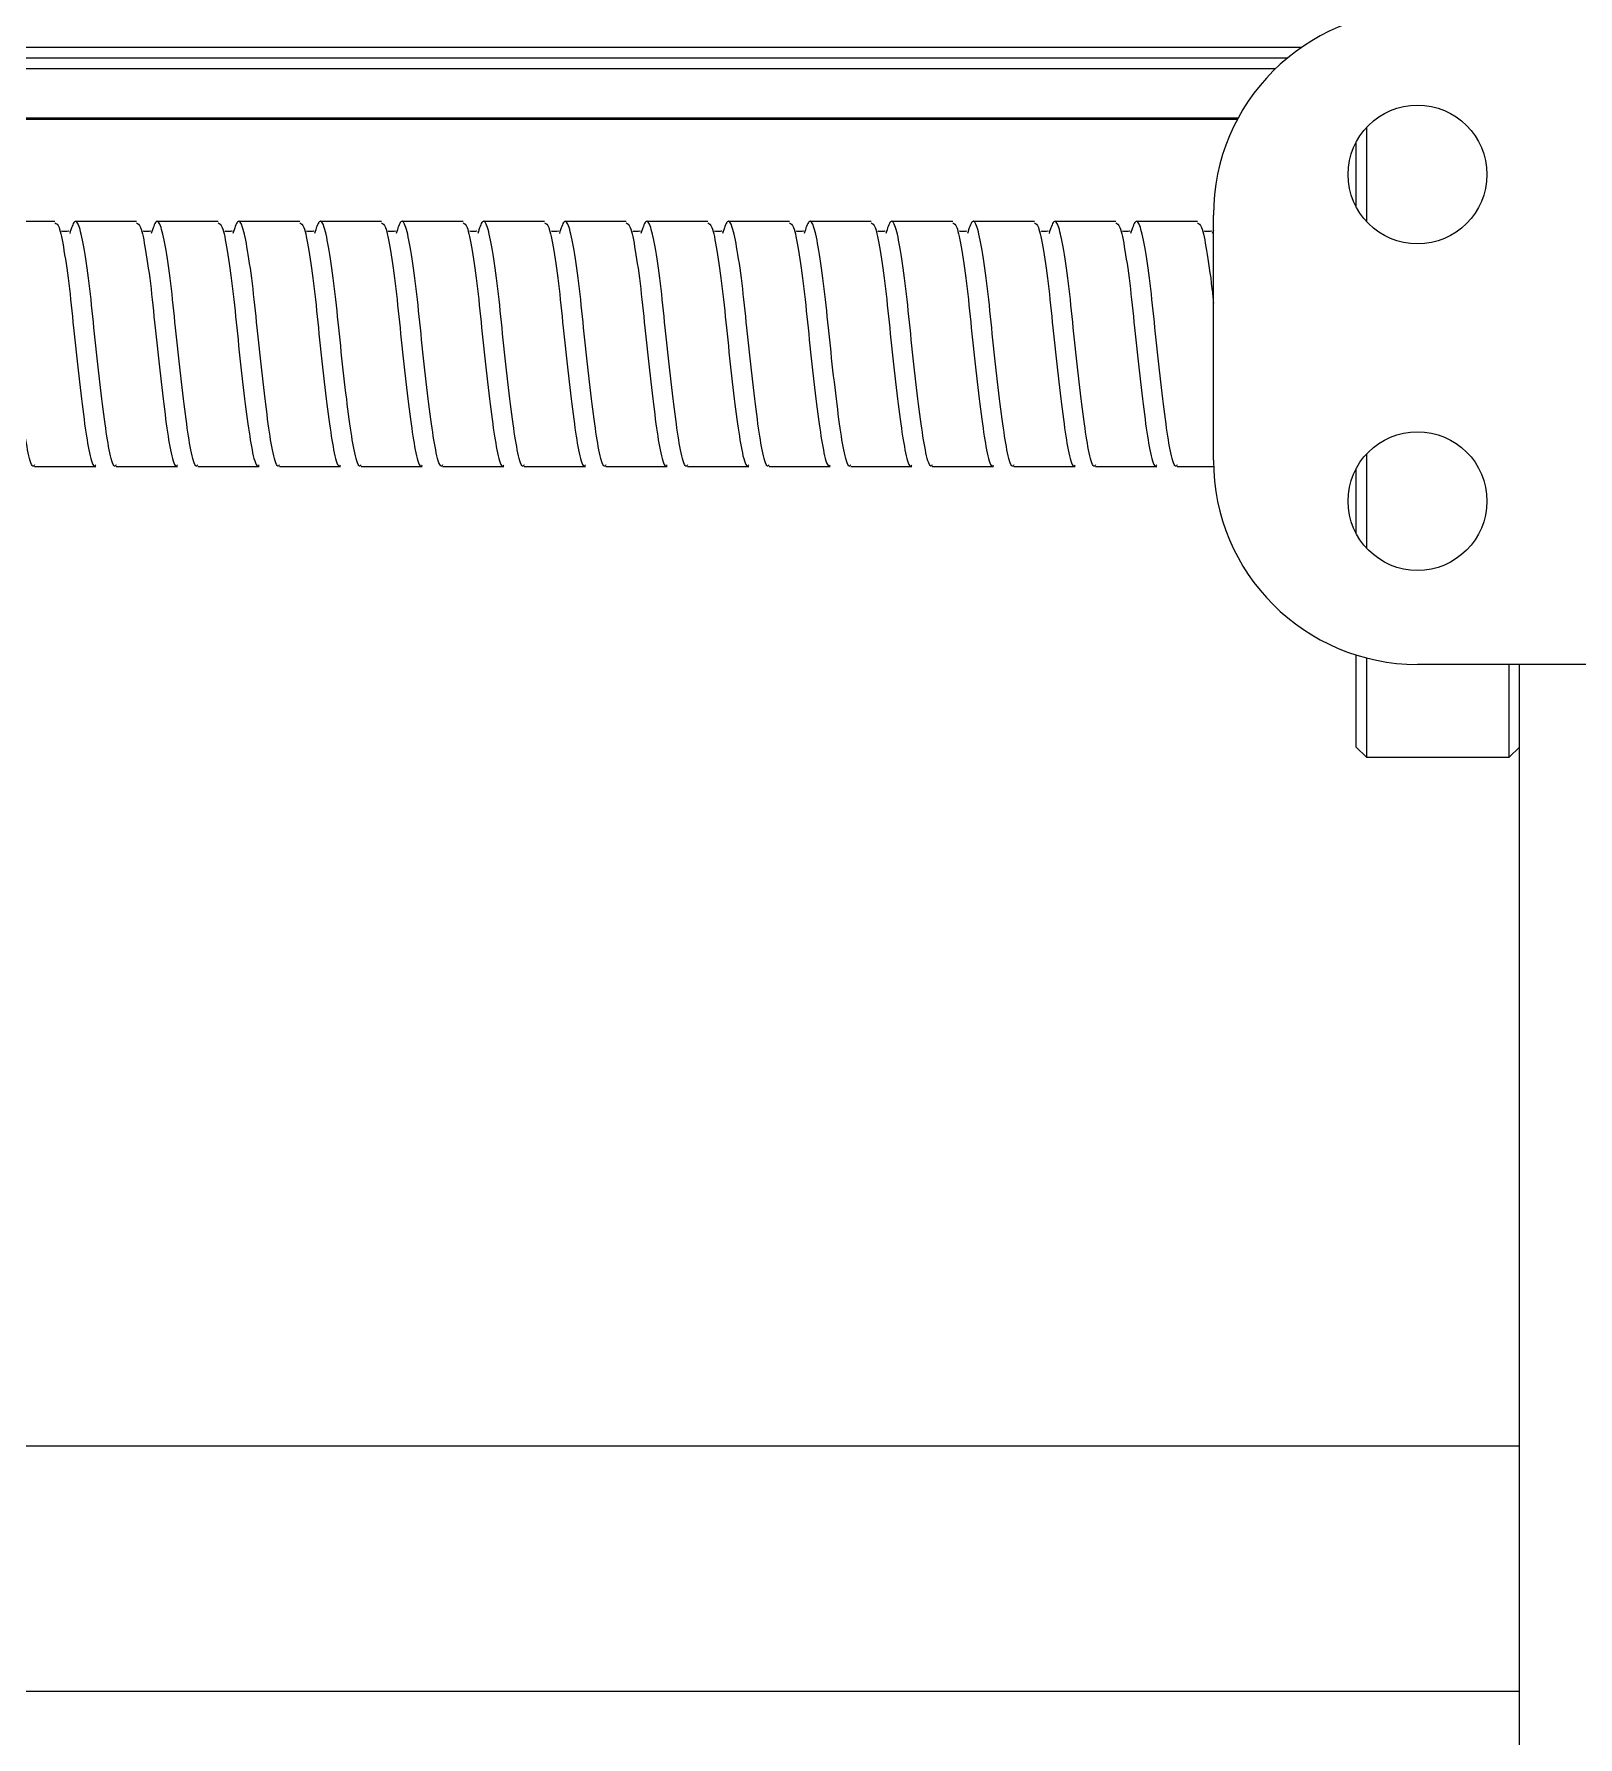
# Model space of a CAD drawing. Header units: millimetres. Extents: x -190 to 12889, y -227 to 3957.
# Drawn here: x 11018.9 to 11094.6, y 1323.2 to 1406.6 of the extents above; entities that cross this region are included whole.
import ezdxf

# ---------------------------------------------------------------- set-up
doc = ezdxf.new("R2010")
doc.units = ezdxf.units.MM
doc.header["$LTSCALE"] = 0.7
doc.layers.get('0').update_dxf_attribs({"color": 255})

msp = doc.modelspace()

# ---------------------------------------------------------------- linework, layer by layer
at = {"color": 7, "linetype": 'Continuous', "lineweight": 25}
for p, q in [((11081.0141, 1405.9484), (10942.1283, 1405.9484)), ((11080.3291, 1405.4288), (10942.1283, 1405.4288)), ((11079.7495, 1404.9092), (10942.1283, 1404.9092)), ((11077.9154, 1402.4895), (10942.1283, 1402.4895)), ((11077.8829, 1402.4288), (10942.1283, 1402.4288)), ((11084.2095, 1402.0332), (11084.2095, 1397.4245)), ((11083.7095, 1398.1288), (11083.7095, 1401.3288)), ((11019.9309, 1397.4288), (11016.9309, 1397.4288)), ((11023.9309, 1397.4288), (11020.9309, 1397.4288)), ((11027.9309, 1397.4288), (11024.9309, 1397.4288)), ((11031.9309, 1397.4288), (11028.9309, 1397.4288)), ((11035.9309, 1397.4288), (11032.9309, 1397.4288)), ((11039.9309, 1397.4288), (11036.9309, 1397.4288)), ((11043.9309, 1397.4288), (11040.9309, 1397.4288)), ((11047.9309, 1397.4288), (11044.9309, 1397.4288)), ((11051.9309, 1397.4288), (11048.9309, 1397.4288)), ((11055.9309, 1397.4288), (11052.9309, 1397.4288)), ((11059.9309, 1397.4288), (11056.9309, 1397.4288)), ((11063.9309, 1397.4288), (11060.9309, 1397.4288)), ((11067.9309, 1397.4288), (11064.9309, 1397.4288)), ((11071.9309, 1397.4288), (11068.9309, 1397.4288)), ((11075.9309, 1397.4288), (11072.9309, 1397.4288)), ((11076.7095, 1385.7288), (11076.7095, 1397.7288)), ((11076.7095, 1396.9837), (11076.6515, 1396.8413)), ((11084.2095, 1386.0332), (11084.2095, 1381.4245)), ((11018.9309, 1385.4288), (11021.9309, 1385.4288)), ((11022.9309, 1385.4288), (11025.9309, 1385.4288)), ((11026.9309, 1385.4288), (11029.9309, 1385.4288)), ((11030.9309, 1385.4288), (11033.9309, 1385.4288)), ((11034.9309, 1385.4288), (11037.9309, 1385.4288)), ((11038.9309, 1385.4288), (11041.9309, 1385.4288)), ((11042.9309, 1385.4288), (11045.9309, 1385.4288)), ((11046.9309, 1385.4288), (11049.9309, 1385.4288)), ((11050.9309, 1385.4288), (11053.9309, 1385.4288)), ((11054.9309, 1385.4288), (11057.9309, 1385.4288)), ((11058.9309, 1385.4288), (11061.9309, 1385.4288)), ((11062.9309, 1385.4288), (11065.9309, 1385.4288)), ((11066.9309, 1385.4288), (11069.9309, 1385.4288)), ((11070.9309, 1385.4288), (11073.9309, 1385.4288)), ((11074.9309, 1385.4288), (11076.714, 1385.4288)), ((11083.7095, 1382.1288), (11083.7095, 1385.3288)), ((11083.7095, 1371.6788), (11083.7095, 1376.1894)), ((11084.2095, 1376.0464), (11084.2095, 1371.1788)), ((11099.9762, 1375.7288), (11086.7095, 1375.7288)), ((11091.2095, 1371.1788), (11091.2095, 1375.7288)), ((11091.7095, 1301.7288), (11091.7095, 1375.7288)), ((11083.7095, 1371.6788), (11084.2095, 1371.1788)), ((11091.2095, 1371.1788), (11091.7095, 1371.6788)), ((11084.2095, 1371.1788), (11091.2095, 1371.1788)), ((11091.7095, 1337.4288), (10939.1283, 1337.4288)), ((10939.1283, 1325.4288), (11091.7095, 1325.4288))]:
    msp.add_line(p, q, dxfattribs=at)
for centre in [(11086.7095, 1399.7288), (11086.7095, 1383.7288)]:
    msp.add_circle(centre, 3.4, dxfattribs=at)
for centre, start, end in [((11086.7095, 1397.7288), 90, 180), ((11086.7095, 1385.7288), 180, 270)]:
    msp.add_arc(centre, 10, start, end, dxfattribs=at)
for points, knots in [([(11018.9309, 1385.4992), (11018.9153, 1385.4773), (11018.8167, 1385.3385), (11018.6138, 1385.9908), (11018.3894, 1387.4188), (11018.1282, 1389.5285), (11017.8674, 1391.9092), (11017.6417, 1394.2263), (11017.3694, 1396.1125), (11017.1288, 1397.2679), (11016.895, 1397.6043), (11016.7298, 1397.0868), (11016.6515, 1396.8413)], [0, 0, 0, 0, 0.0210422, 0.1331983, 0.240841, 0.3520065, 0.463172, 0.5708147, 0.6829708, 0.7922067, 0.9014426, 1, 1, 1, 1]), ([(11019.9309, 1397.3584), (11019.997, 1397.3293), (11020.1451, 1397.2643), (11020.3692, 1396.0914), (11020.6417, 1394.2317), (11020.8674, 1391.9077), (11021.1282, 1389.5289), (11021.3894, 1387.4187), (11021.6138, 1385.9909), (11021.8167, 1385.3385), (11021.9153, 1385.4773), (11021.9309, 1385.4992)], [0, 0, 0, 0, 0.1001745, 0.2242498, 0.351642, 0.4739076, 0.6001745, 0.7264415, 0.8487071, 0.9760993, 1, 1, 1, 1]), ([(11022.9309, 1385.4992), (11022.9153, 1385.4773), (11022.8167, 1385.3385), (11022.6138, 1385.9908), (11022.3894, 1387.4188), (11022.1282, 1389.5285), (11021.8674, 1391.9092), (11021.6417, 1394.2263), (11021.3694, 1396.1125), (11021.1288, 1397.2679), (11020.895, 1397.6043), (11020.7298, 1397.0868), (11020.6515, 1396.8413)], [0, 0, 0, 0, 0.02104219, 0.13319832, 0.24084102, 0.35200649, 0.46317197, 0.57081467, 0.6829708, 0.79220669, 0.90144259, 1, 1, 1, 1]), ([(11023.9309, 1397.3584), (11023.997, 1397.3293), (11024.1451, 1397.2643), (11024.3692, 1396.0914), (11024.6417, 1394.2317), (11024.8674, 1391.9077), (11025.1282, 1389.5289), (11025.3894, 1387.4187), (11025.6138, 1385.9909), (11025.8167, 1385.3385), (11025.9153, 1385.4773), (11025.9309, 1385.4992)], [0, 0, 0, 0, 0.1001745, 0.2242498, 0.351642, 0.4739076, 0.6001745, 0.7264415, 0.8487071, 0.9760993, 1, 1, 1, 1]), ([(11026.9309, 1385.4992), (11026.9153, 1385.4773), (11026.8167, 1385.3385), (11026.6138, 1385.9908), (11026.3894, 1387.4188), (11026.1282, 1389.5285), (11025.8674, 1391.9092), (11025.6417, 1394.2263), (11025.3694, 1396.1125), (11025.1288, 1397.2679), (11024.895, 1397.6043), (11024.7298, 1397.0868), (11024.6515, 1396.8413)], [0, 0, 0, 0, 0.02104219, 0.13319832, 0.24084102, 0.35200649, 0.46317197, 0.57081467, 0.6829708, 0.79220669, 0.90144259, 1, 1, 1, 1]), ([(11027.9309, 1397.3584), (11027.997, 1397.3293), (11028.1451, 1397.2643), (11028.3692, 1396.0914), (11028.6417, 1394.2317), (11028.8674, 1391.9077), (11029.1282, 1389.5289), (11029.3894, 1387.4187), (11029.6138, 1385.9909), (11029.8167, 1385.3385), (11029.9153, 1385.4773), (11029.9309, 1385.4992)], [0, 0, 0, 0, 0.1001745, 0.2242498, 0.351642, 0.4739076, 0.6001745, 0.7264415, 0.8487071, 0.9760993, 1, 1, 1, 1]), ([(11030.9309, 1385.4992), (11030.9153, 1385.4773), (11030.8167, 1385.3385), (11030.6138, 1385.9908), (11030.3894, 1387.4188), (11030.1282, 1389.5285), (11029.8674, 1391.9092), (11029.6417, 1394.2263), (11029.3694, 1396.1125), (11029.1288, 1397.2679), (11028.895, 1397.6043), (11028.7298, 1397.0868), (11028.6515, 1396.8413)], [0, 0, 0, 0, 0.0210422, 0.1331983, 0.240841, 0.3520065, 0.463172, 0.5708147, 0.6829708, 0.7922067, 0.9014426, 1, 1, 1, 1]), ([(11031.9309, 1397.3584), (11031.997, 1397.3293), (11032.1451, 1397.2643), (11032.3692, 1396.0914), (11032.6417, 1394.2317), (11032.8674, 1391.9077), (11033.1282, 1389.5289), (11033.3894, 1387.4187), (11033.6138, 1385.9909), (11033.8167, 1385.3385), (11033.9153, 1385.4773), (11033.9309, 1385.4992)], [0, 0, 0, 0, 0.1001745, 0.2242498, 0.351642, 0.4739076, 0.6001745, 0.7264415, 0.8487071, 0.9760993, 1, 1, 1, 1]), ([(11034.9309, 1385.4992), (11034.9153, 1385.4773), (11034.8167, 1385.3385), (11034.6138, 1385.9908), (11034.3894, 1387.4188), (11034.1282, 1389.5285), (11033.8674, 1391.9092), (11033.6417, 1394.2263), (11033.3694, 1396.1125), (11033.1288, 1397.2679), (11032.895, 1397.6043), (11032.7298, 1397.0868), (11032.6515, 1396.8413)], [0, 0, 0, 0, 0.0210422, 0.1331983, 0.240841, 0.3520065, 0.463172, 0.5708147, 0.6829708, 0.7922067, 0.9014426, 1, 1, 1, 1]), ([(11035.9309, 1397.3584), (11035.997, 1397.3293), (11036.1451, 1397.2643), (11036.3692, 1396.0914), (11036.6417, 1394.2317), (11036.8674, 1391.9077), (11037.1282, 1389.5289), (11037.3894, 1387.4187), (11037.6138, 1385.9909), (11037.8167, 1385.3385), (11037.9153, 1385.4773), (11037.9309, 1385.4992)], [0, 0, 0, 0, 0.1001745, 0.2242498, 0.351642, 0.4739076, 0.6001745, 0.7264415, 0.8487071, 0.9760993, 1, 1, 1, 1]), ([(11038.9309, 1385.4992), (11038.9153, 1385.4773), (11038.8167, 1385.3385), (11038.6138, 1385.9908), (11038.3894, 1387.4188), (11038.1282, 1389.5285), (11037.8674, 1391.9092), (11037.6417, 1394.2263), (11037.3694, 1396.1125), (11037.1288, 1397.2679), (11036.895, 1397.6043), (11036.7298, 1397.0868), (11036.6515, 1396.8413)], [0, 0, 0, 0, 0.0210422, 0.1331983, 0.240841, 0.3520065, 0.463172, 0.5708147, 0.6829708, 0.7922067, 0.9014426, 1, 1, 1, 1]), ([(11039.9309, 1397.3584), (11039.997, 1397.3293), (11040.1451, 1397.2643), (11040.3692, 1396.0914), (11040.6417, 1394.2317), (11040.8674, 1391.9077), (11041.1282, 1389.5289), (11041.3894, 1387.4187), (11041.6138, 1385.9909), (11041.8167, 1385.3385), (11041.9153, 1385.4773), (11041.9309, 1385.4992)], [0, 0, 0, 0, 0.1001745, 0.2242498, 0.351642, 0.4739076, 0.6001745, 0.7264415, 0.8487071, 0.9760993, 1, 1, 1, 1]), ([(11042.9309, 1385.4992), (11042.9153, 1385.4773), (11042.8167, 1385.3385), (11042.6138, 1385.9908), (11042.3894, 1387.4188), (11042.1282, 1389.5285), (11041.8674, 1391.9092), (11041.6417, 1394.2263), (11041.3694, 1396.1125), (11041.1288, 1397.2679), (11040.895, 1397.6043), (11040.7298, 1397.0868), (11040.6515, 1396.8413)], [0, 0, 0, 0, 0.0210422, 0.1331983, 0.240841, 0.3520065, 0.463172, 0.5708147, 0.6829708, 0.7922067, 0.9014426, 1, 1, 1, 1]), ([(11043.9309, 1397.3584), (11043.997, 1397.3293), (11044.1451, 1397.2643), (11044.3692, 1396.0914), (11044.6417, 1394.2317), (11044.8674, 1391.9077), (11045.1282, 1389.5289), (11045.3894, 1387.4187), (11045.6138, 1385.9909), (11045.8167, 1385.3385), (11045.9153, 1385.4773), (11045.9309, 1385.4992)], [0, 0, 0, 0, 0.1001745, 0.2242498, 0.351642, 0.4739076, 0.6001745, 0.7264415, 0.8487071, 0.9760993, 1, 1, 1, 1]), ([(11046.9309, 1385.4992), (11046.9153, 1385.4773), (11046.8167, 1385.3385), (11046.6138, 1385.9908), (11046.3894, 1387.4188), (11046.1282, 1389.5285), (11045.8674, 1391.9092), (11045.6417, 1394.2263), (11045.3694, 1396.1125), (11045.1288, 1397.2679), (11044.895, 1397.6043), (11044.7298, 1397.0868), (11044.6515, 1396.8413)], [0, 0, 0, 0, 0.02104219, 0.13319832, 0.24084102, 0.35200649, 0.46317197, 0.57081467, 0.6829708, 0.79220669, 0.90144259, 1, 1, 1, 1]), ([(11047.9309, 1397.3584), (11047.997, 1397.3293), (11048.1451, 1397.2643), (11048.3692, 1396.0914), (11048.6417, 1394.2317), (11048.8674, 1391.9077), (11049.1282, 1389.5289), (11049.3894, 1387.4187), (11049.6138, 1385.9909), (11049.8167, 1385.3385), (11049.9153, 1385.4773), (11049.9309, 1385.4992)], [0, 0, 0, 0, 0.1001745, 0.2242498, 0.351642, 0.4739076, 0.6001745, 0.7264415, 0.8487071, 0.9760993, 1, 1, 1, 1]), ([(11050.9309, 1385.4992), (11050.9153, 1385.4773), (11050.8167, 1385.3385), (11050.6138, 1385.9908), (11050.3894, 1387.4188), (11050.1282, 1389.5285), (11049.8674, 1391.9092), (11049.6417, 1394.2263), (11049.3694, 1396.1125), (11049.1288, 1397.2679), (11048.895, 1397.6043), (11048.7298, 1397.0868), (11048.6515, 1396.8413)], [0, 0, 0, 0, 0.0210422, 0.1331983, 0.240841, 0.3520065, 0.463172, 0.5708147, 0.6829708, 0.7922067, 0.9014426, 1, 1, 1, 1]), ([(11051.9309, 1397.3584), (11051.997, 1397.3293), (11052.1451, 1397.2643), (11052.3692, 1396.0914), (11052.6417, 1394.2317), (11052.8674, 1391.9077), (11053.1282, 1389.5289), (11053.3894, 1387.4187), (11053.6138, 1385.9909), (11053.8167, 1385.3385), (11053.9153, 1385.4773), (11053.9309, 1385.4992)], [0, 0, 0, 0, 0.1001745, 0.2242498, 0.351642, 0.4739076, 0.6001745, 0.7264415, 0.8487071, 0.9760993, 1, 1, 1, 1]), ([(11054.9309, 1385.4992), (11054.9153, 1385.4773), (11054.8167, 1385.3385), (11054.6138, 1385.9908), (11054.3894, 1387.4188), (11054.1282, 1389.5285), (11053.8674, 1391.9092), (11053.6417, 1394.2263), (11053.3694, 1396.1125), (11053.1288, 1397.2679), (11052.895, 1397.6043), (11052.7298, 1397.0868), (11052.6515, 1396.8413)], [0, 0, 0, 0, 0.0210422, 0.1331983, 0.240841, 0.3520065, 0.463172, 0.5708147, 0.6829708, 0.7922067, 0.9014426, 1, 1, 1, 1]), ([(11055.9309, 1397.3584), (11055.997, 1397.3293), (11056.1451, 1397.2643), (11056.3692, 1396.0914), (11056.6417, 1394.2317), (11056.8674, 1391.9077), (11057.1282, 1389.5289), (11057.3894, 1387.4187), (11057.6138, 1385.9909), (11057.8167, 1385.3385), (11057.9153, 1385.4773), (11057.9309, 1385.4992)], [0, 0, 0, 0, 0.1001745, 0.2242498, 0.351642, 0.4739076, 0.6001745, 0.7264415, 0.8487071, 0.9760993, 1, 1, 1, 1]), ([(11058.9309, 1385.4992), (11058.9153, 1385.4773), (11058.8167, 1385.3385), (11058.6138, 1385.9908), (11058.3894, 1387.4188), (11058.1282, 1389.5285), (11057.8674, 1391.9092), (11057.6417, 1394.2263), (11057.3694, 1396.1125), (11057.1288, 1397.2679), (11056.895, 1397.6043), (11056.7298, 1397.0868), (11056.6515, 1396.8413)], [0, 0, 0, 0, 0.0210422, 0.1331983, 0.240841, 0.3520065, 0.463172, 0.5708147, 0.6829708, 0.7922067, 0.9014426, 1, 1, 1, 1]), ([(11059.9309, 1397.3584), (11059.997, 1397.3293), (11060.1451, 1397.2643), (11060.3692, 1396.0914), (11060.6417, 1394.2317), (11060.8674, 1391.9077), (11061.1282, 1389.5289), (11061.3894, 1387.4187), (11061.6138, 1385.9909), (11061.8167, 1385.3385), (11061.9153, 1385.4773), (11061.9309, 1385.4992)], [0, 0, 0, 0, 0.1001745, 0.2242498, 0.351642, 0.4739076, 0.6001745, 0.7264415, 0.8487071, 0.9760993, 1, 1, 1, 1]), ([(11062.9309, 1385.4992), (11062.9153, 1385.4773), (11062.8167, 1385.3385), (11062.6138, 1385.9908), (11062.3894, 1387.4188), (11062.1282, 1389.5285), (11061.8674, 1391.9092), (11061.6417, 1394.2263), (11061.3694, 1396.1125), (11061.1288, 1397.2679), (11060.895, 1397.6043), (11060.7298, 1397.0868), (11060.6515, 1396.8413)], [0, 0, 0, 0, 0.0210422, 0.1331983, 0.240841, 0.3520065, 0.463172, 0.5708147, 0.6829708, 0.7922067, 0.9014426, 1, 1, 1, 1]), ([(11063.9309, 1397.3584), (11063.997, 1397.3293), (11064.1451, 1397.2643), (11064.3692, 1396.0914), (11064.6417, 1394.2317), (11064.8674, 1391.9077), (11065.1282, 1389.5289), (11065.3894, 1387.4187), (11065.6138, 1385.9909), (11065.8167, 1385.3385), (11065.9153, 1385.4773), (11065.9309, 1385.4992)], [0, 0, 0, 0, 0.1001745, 0.2242498, 0.351642, 0.4739076, 0.6001745, 0.7264415, 0.8487071, 0.9760993, 1, 1, 1, 1]), ([(11066.9309, 1385.4992), (11066.9153, 1385.4773), (11066.8167, 1385.3385), (11066.6138, 1385.9908), (11066.3894, 1387.4188), (11066.1282, 1389.5285), (11065.8674, 1391.9092), (11065.6417, 1394.2263), (11065.3694, 1396.1125), (11065.1288, 1397.2679), (11064.895, 1397.6043), (11064.7298, 1397.0868), (11064.6515, 1396.8413)], [0, 0, 0, 0, 0.0210422, 0.1331983, 0.240841, 0.3520065, 0.463172, 0.5708147, 0.6829708, 0.7922067, 0.9014426, 1, 1, 1, 1]), ([(11067.9309, 1397.3584), (11067.997, 1397.3293), (11068.1451, 1397.2643), (11068.3692, 1396.0914), (11068.6417, 1394.2317), (11068.8674, 1391.9077), (11069.1282, 1389.5289), (11069.3894, 1387.4187), (11069.6138, 1385.9909), (11069.8167, 1385.3385), (11069.9153, 1385.4773), (11069.9309, 1385.4992)], [0, 0, 0, 0, 0.1001745, 0.2242498, 0.351642, 0.4739076, 0.6001745, 0.7264415, 0.8487071, 0.9760993, 1, 1, 1, 1]), ([(11070.9309, 1385.4992), (11070.9153, 1385.4773), (11070.8167, 1385.3385), (11070.6138, 1385.9908), (11070.3894, 1387.4188), (11070.1282, 1389.5285), (11069.8674, 1391.9092), (11069.6417, 1394.2263), (11069.3694, 1396.1125), (11069.1288, 1397.2679), (11068.895, 1397.6043), (11068.7298, 1397.0868), (11068.6515, 1396.8413)], [0, 0, 0, 0, 0.0210422, 0.1331983, 0.240841, 0.3520065, 0.463172, 0.5708147, 0.6829708, 0.7922067, 0.9014426, 1, 1, 1, 1]), ([(11071.9309, 1397.3584), (11071.997, 1397.3293), (11072.1451, 1397.2643), (11072.3692, 1396.0914), (11072.6417, 1394.2317), (11072.8674, 1391.9077), (11073.1282, 1389.5289), (11073.3894, 1387.4187), (11073.6138, 1385.9909), (11073.8167, 1385.3385), (11073.9153, 1385.4773), (11073.9309, 1385.4992)], [0, 0, 0, 0, 0.1001745, 0.2242498, 0.351642, 0.4739076, 0.6001745, 0.7264415, 0.8487071, 0.9760993, 1, 1, 1, 1]), ([(11074.9309, 1385.4992), (11074.9153, 1385.4773), (11074.8167, 1385.3385), (11074.6138, 1385.9908), (11074.3894, 1387.4188), (11074.1282, 1389.5285), (11073.8674, 1391.9092), (11073.6417, 1394.2263), (11073.3694, 1396.1125), (11073.1288, 1397.2679), (11072.895, 1397.6043), (11072.7298, 1397.0868), (11072.6515, 1396.8413)], [0, 0, 0, 0, 0.0210422, 0.1331983, 0.240841, 0.3520065, 0.463172, 0.5708147, 0.6829708, 0.7922067, 0.9014426, 1, 1, 1, 1]), ([(11075.9309, 1397.3584), (11075.9971, 1397.3301), (11076.1452, 1397.2668), (11076.3686, 1396.0788), (11076.5822, 1394.6822), (11076.6866, 1393.6674), (11076.7109, 1393.4314)], [0, 0, 0, 0, 0.2566922, 0.5746288, 0.9010649, 1, 1, 1, 1]), ([(11020.6123, 1396.9411), (11020.6125, 1396.9504), (11020.6129, 1396.9686), (11020.4668, 1396.915), (11020.2715, 1396.9551), (11020.2631, 1396.9464), (11020.2581, 1396.9413)], [0, 0, 0, 0, 0.2353537, 0.4666896, 0.6853069, 1, 1, 1, 1]), ([(11024.6123, 1396.9411), (11024.6125, 1396.9504), (11024.6129, 1396.9686), (11024.4668, 1396.915), (11024.2715, 1396.9551), (11024.2631, 1396.9464), (11024.2581, 1396.9413)], [0, 0, 0, 0, 0.2353537, 0.4666896, 0.6853069, 1, 1, 1, 1]), ([(11028.6123, 1396.9411), (11028.6125, 1396.9504), (11028.6129, 1396.9686), (11028.4668, 1396.915), (11028.2715, 1396.9551), (11028.2631, 1396.9464), (11028.2581, 1396.9413)], [0, 0, 0, 0, 0.2353537, 0.4666896, 0.6853069, 1, 1, 1, 1]), ([(11032.6123, 1396.9411), (11032.6125, 1396.9504), (11032.6129, 1396.9686), (11032.4668, 1396.915), (11032.2715, 1396.9551), (11032.2631, 1396.9464), (11032.2581, 1396.9413)], [0, 0, 0, 0, 0.23535374, 0.46668956, 0.68530692, 1, 1, 1, 1]), ([(11036.6123, 1396.9411), (11036.6125, 1396.9504), (11036.6129, 1396.9686), (11036.4668, 1396.915), (11036.2715, 1396.9551), (11036.2631, 1396.9464), (11036.2581, 1396.9413)], [0, 0, 0, 0, 0.23535374, 0.46668956, 0.68530692, 1, 1, 1, 1]), ([(11040.6123, 1396.9411), (11040.6125, 1396.9504), (11040.6129, 1396.9686), (11040.4668, 1396.915), (11040.2715, 1396.9551), (11040.2631, 1396.9464), (11040.2581, 1396.9413)], [0, 0, 0, 0, 0.2353537, 0.4666896, 0.6853069, 1, 1, 1, 1]), ([(11044.6123, 1396.9411), (11044.6125, 1396.9504), (11044.6129, 1396.9686), (11044.4668, 1396.915), (11044.2715, 1396.9551), (11044.2631, 1396.9464), (11044.2581, 1396.9413)], [0, 0, 0, 0, 0.2353537, 0.4666896, 0.6853069, 1, 1, 1, 1]), ([(11048.6123, 1396.9411), (11048.6125, 1396.9504), (11048.6129, 1396.9686), (11048.4668, 1396.915), (11048.2715, 1396.9551), (11048.2631, 1396.9464), (11048.2581, 1396.9413)], [0, 0, 0, 0, 0.2353537, 0.4666896, 0.6853069, 1, 1, 1, 1]), ([(11052.6123, 1396.9411), (11052.6125, 1396.9504), (11052.6129, 1396.9686), (11052.4668, 1396.915), (11052.2715, 1396.9551), (11052.2631, 1396.9464), (11052.2581, 1396.9413)], [0, 0, 0, 0, 0.2353537, 0.4666896, 0.6853069, 1, 1, 1, 1]), ([(11056.6123, 1396.9411), (11056.6125, 1396.9504), (11056.6129, 1396.9686), (11056.4668, 1396.915), (11056.2715, 1396.9551), (11056.2631, 1396.9464), (11056.2581, 1396.9413)], [0, 0, 0, 0, 0.2353537, 0.4666896, 0.6853069, 1, 1, 1, 1]), ([(11060.6123, 1396.9411), (11060.6125, 1396.9504), (11060.6129, 1396.9686), (11060.4668, 1396.915), (11060.2715, 1396.9551), (11060.2631, 1396.9464), (11060.2581, 1396.9413)], [0, 0, 0, 0, 0.2353537, 0.4666896, 0.6853069, 1, 1, 1, 1]), ([(11064.6123, 1396.9411), (11064.6125, 1396.9504), (11064.6129, 1396.9686), (11064.4668, 1396.915), (11064.2715, 1396.9551), (11064.2631, 1396.9464), (11064.2581, 1396.9413)], [0, 0, 0, 0, 0.2353537, 0.4666896, 0.6853069, 1, 1, 1, 1]), ([(11068.6123, 1396.9411), (11068.6125, 1396.9504), (11068.6129, 1396.9686), (11068.4668, 1396.915), (11068.2715, 1396.9551), (11068.2631, 1396.9464), (11068.2581, 1396.9413)], [0, 0, 0, 0, 0.2353537, 0.4666896, 0.6853069, 1, 1, 1, 1]), ([(11072.6123, 1396.9411), (11072.6125, 1396.9504), (11072.6129, 1396.9686), (11072.4668, 1396.915), (11072.2715, 1396.9551), (11072.2631, 1396.9464), (11072.2581, 1396.9413)], [0, 0, 0, 0, 0.2353537, 0.4666896, 0.6853069, 1, 1, 1, 1]), ([(11076.6123, 1396.9411), (11076.6125, 1396.9504), (11076.6129, 1396.9686), (11076.4668, 1396.915), (11076.2715, 1396.9551), (11076.2631, 1396.9464), (11076.2581, 1396.9413)], [0, 0, 0, 0, 0.2353537, 0.4666896, 0.6853069, 1, 1, 1, 1])]:
    msp.add_open_spline(points, degree=3, knots=knots, dxfattribs=at)

doc.saveas('drawing.dxf')
